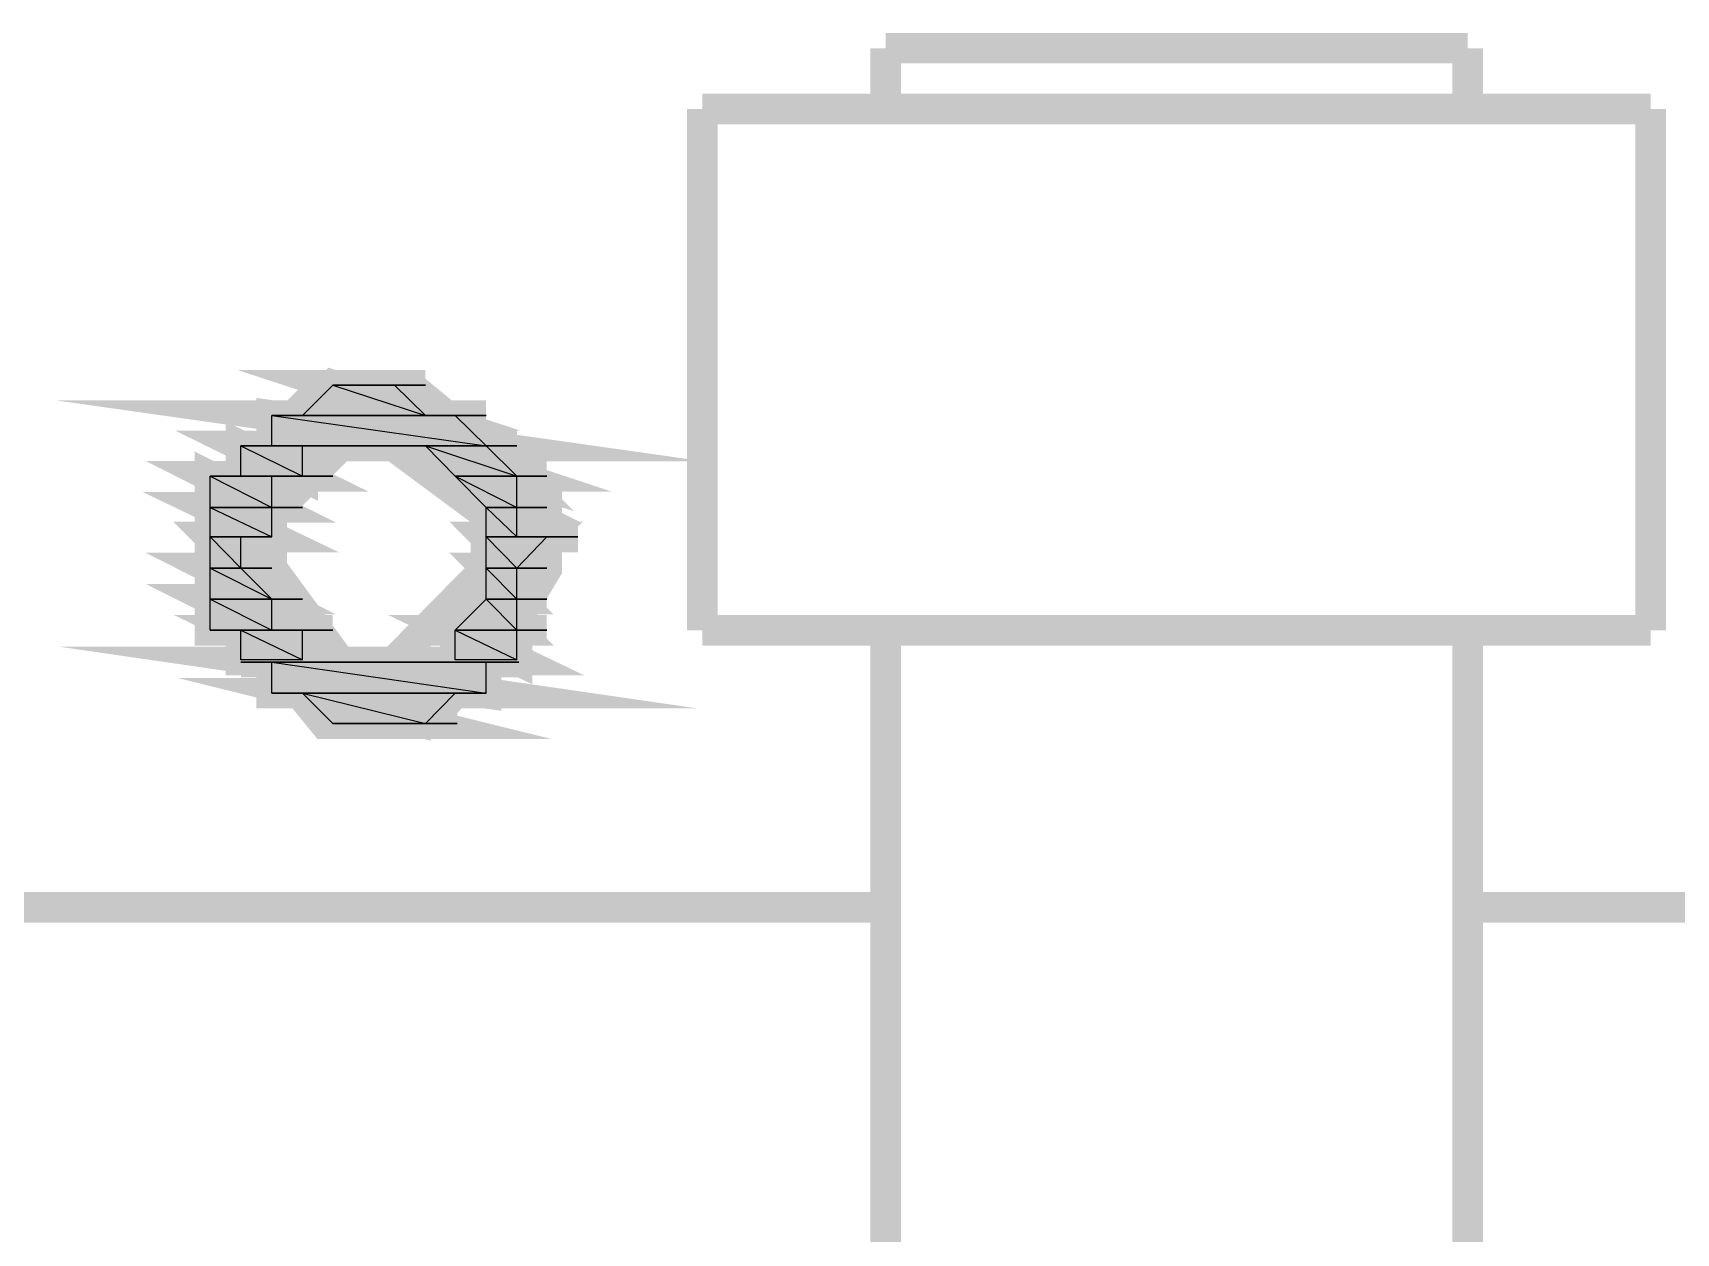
# Model space of a CAD drawing. Header units: metres. Extents: x -593 to 248, y 430 to 1024.
# Drawn here: x -10.368 to -8.096, y 673.762 to 675.422 of the extents above; entities that cross this region are included whole.
import ezdxf

# ---------------------------------------------------------------- set-up
doc = ezdxf.new("R2010")
doc.units = ezdxf.units.M
doc.header["$MEASUREMENT"] = 0
doc.layers.add('C00-00-00-BLACK', color=7, linetype='Continuous')

msp = doc.modelspace()

# ---------------------------------------------------------------- linework, layer by layer
at = {"layer": 'C00-00-00-BLACK', "const_width": 0.0423}
for points in [[(-8.3843, 675.4004), (-9.189, 675.4004)], [(-9.189, 675.4004), (-9.189, 675.3164)], [(-8.3843, 675.3164), (-8.3843, 675.4004)], [(-9.4426, 675.3164), (-8.131, 675.3164)], [(-9.4426, 674.5954), (-9.4426, 675.3164)], [(-9.189, 675.3164), (-8.3843, 675.3164)], [(-8.131, 675.3164), (-8.131, 674.5954)], [(-8.131, 674.5954), (-9.4426, 674.5954)], [(-9.189, 672.6454), (-9.189, 674.5954)], [(-8.3843, 674.5954), (-8.3843, 672.6454)], [(-10.5877, 674.2124), (-9.189, 674.2124)], [(-8.3843, 674.2124), (-7.154, 674.2124)]]:
    msp.add_lwpolyline(points, dxfattribs=at)
for points in [[(-9.6578, 674.7244), (-9.6578, 674.7774), (-9.8479, 674.9344), (-9.9111, 674.9344), (-9.9651, 674.9344), (-10.1235, 674.7774), (-10.1235, 674.7244), (-10.1235, 674.6604), (-9.9651, 674.4664), (-9.9111, 674.4664), (-9.8684, 674.4664), (-9.7375, 674.5474), (-9.6578, 674.6804), (-9.6578, 674.7244)], [(-9.6578, 674.7244), (-9.6578, 674.7774), (-9.8479, 674.9344), (-9.9111, 674.9344), (-9.9651, 674.9344), (-10.1235, 674.7774), (-10.1235, 674.7244), (-10.1235, 674.6604), (-9.9651, 674.4664), (-9.9111, 674.4664), (-9.8684, 674.4664), (-9.7375, 674.5474), (-9.6578, 674.6804), (-9.6578, 674.7244)], [(-9.8684, 674.9344), (-9.9538, 674.9344), (-9.8257, 674.8924), (-9.8684, 674.9344)], [(-9.9538, 674.9344), (-9.8257, 674.8924), (-9.9954, 674.8924), (-9.9538, 674.9344)], [(-9.9111, 674.9344), (-9.8684, 674.9344), (-9.9538, 674.9344), (-9.9111, 674.9344)], [(-9.9111, 674.9344), (-9.8684, 674.9344), (-9.8257, 674.9344), (-9.9111, 674.9344)], [(-9.8684, 674.9344), (-9.9111, 674.9344), (-9.8684, 674.9344)], [(-9.7844, 674.8924), (-10.0381, 674.8924), (-9.7417, 674.8504), (-9.7844, 674.8924)], [(-10.0381, 674.8924), (-9.7417, 674.8504), (-10.0381, 674.8504), (-10.0381, 674.8924)], [(-9.9954, 674.8924), (-9.7844, 674.8924), (-10.0381, 674.8924), (-9.9954, 674.8924)], [(-9.7844, 674.8924), (-9.7417, 674.8924), (-9.9979, 674.8924), (-9.7844, 674.8924)], [(-9.7844, 674.8924), (-9.9979, 674.8924), (-9.8257, 674.8924), (-9.7844, 674.8924)], [(-9.9954, 674.8924), (-9.8257, 674.8924), (-9.7816, 674.8924), (-9.9954, 674.8924)], [(-9.8257, 674.8924), (-9.7816, 674.8924), (-9.9954, 674.8924), (-9.8257, 674.8924)], [(-9.7844, 674.8924), (-9.9954, 674.8924), (-9.7844, 674.8924)], [(-9.8257, 674.8504), (-9.6991, 674.8084), (-9.7844, 674.8084), (-9.8257, 674.8504)], [(-10.0808, 674.8504), (-9.9954, 674.8084), (-10.0808, 674.8084), (-10.0808, 674.8504)], [(-9.7844, 674.8084), (-9.6991, 674.7654), (-9.7417, 674.7654), (-9.7844, 674.8084)], [(-9.9954, 674.8504), (-10.0808, 674.8504), (-9.9954, 674.8084), (-9.9954, 674.8504)], [(-10.0381, 674.8504), (-9.9538, 674.8504), (-10.0808, 674.8504), (-10.0381, 674.8504)], [(-9.9954, 674.8504), (-9.9538, 674.8504), (-10.0808, 674.8504), (-9.9954, 674.8504)], [(-9.9954, 674.8504), (-10.0808, 674.8504), (-9.9538, 674.8504), (-9.9954, 674.8504)], [(-9.7417, 674.7244), (-9.7417, 674.7554), (-9.8698, 674.8504), (-9.9111, 674.8504), (-9.9428, 674.8504), (-10.0381, 674.7554), (-10.0381, 674.7244), (-10.0381, 674.6814), (-9.9428, 674.5514), (-9.9111, 674.5514), (-9.8698, 674.5514), (-9.7417, 674.6814), (-9.7417, 674.7244)], [(-10.0381, 674.8504), (-9.7417, 674.8504), (-9.6991, 674.8504), (-10.0381, 674.8504)], [(-9.7417, 674.8504), (-9.6991, 674.8504), (-10.0381, 674.8504), (-9.7417, 674.8504)], [(-9.9538, 674.8504), (-9.9111, 674.8504), (-10.0381, 674.8504), (-9.9538, 674.8504)], [(-9.9538, 674.8504), (-10.0381, 674.8504), (-9.9111, 674.8504), (-9.9538, 674.8504)], [(-10.0381, 674.8504), (-9.9538, 674.8504), (-9.9111, 674.8504), (-10.0381, 674.8504)], [(-9.9538, 674.8504), (-9.9111, 674.8504), (-10.0381, 674.8504), (-9.9538, 674.8504)], [(-9.9538, 674.8504), (-10.0381, 674.8504), (-9.9538, 674.8504)], [(-9.7417, 674.7244), (-9.7417, 674.7554), (-9.8698, 674.8504), (-9.9111, 674.8504), (-9.9428, 674.8504), (-10.0381, 674.7554), (-10.0381, 674.7244), (-10.0381, 674.6814), (-9.9428, 674.5514), (-9.9111, 674.5514), (-9.8698, 674.5514), (-9.7417, 674.6814), (-9.7417, 674.7244)], [(-9.7417, 674.8504), (-9.8257, 674.8504), (-9.6991, 674.8084), (-9.7417, 674.8504)], [(-9.7417, 674.8504), (-9.9111, 674.8504), (-9.7417, 674.8504)], [(-9.9111, 674.8504), (-9.7417, 674.8504), (-9.8684, 674.8504), (-9.9111, 674.8504)], [(-9.7417, 674.8504), (-9.8684, 674.8504), (-9.7417, 674.8504)], [(-9.8684, 674.8504), (-9.7417, 674.8504), (-9.8257, 674.8504), (-9.8684, 674.8504)], [(-9.8257, 674.8504), (-9.7417, 674.8504), (-9.6991, 674.8504), (-9.8257, 674.8504)], [(-9.7417, 674.8504), (-9.6991, 674.8504), (-9.8257, 674.8504), (-9.7417, 674.8504)], [(-9.8257, 674.8504), (-9.7417, 674.8504), (-9.6991, 674.8504), (-9.8257, 674.8504)], [(-9.7417, 674.8504), (-9.6991, 674.8504), (-9.8257, 674.8504), (-9.7417, 674.8504)], [(-10.0381, 674.8084), (-10.1235, 674.8084), (-10.0381, 674.7654), (-10.0381, 674.8084)], [(-10.1235, 674.8084), (-10.0381, 674.7654), (-10.1235, 674.7654), (-10.1235, 674.8084)], [(-10.0808, 674.8084), (-10.0381, 674.8084), (-10.1235, 674.8084), (-10.0808, 674.8084)], [(-10.0808, 674.8084), (-9.9954, 674.8084), (-9.9538, 674.8084), (-10.0808, 674.8084)], [(-9.9954, 674.8084), (-9.9538, 674.8084), (-10.0808, 674.8084), (-9.9954, 674.8084)], [(-9.9954, 674.8084), (-10.0808, 674.8084), (-10.0381, 674.8084), (-9.9954, 674.8084)], [(-9.6991, 674.8084), (-9.7844, 674.8084), (-9.6991, 674.7654), (-9.6991, 674.8084)], [(-9.7844, 674.8084), (-9.6991, 674.8084), (-9.6578, 674.8084), (-9.7844, 674.8084)], [(-9.6991, 674.8084), (-9.6578, 674.8084), (-9.7844, 674.8084), (-9.6991, 674.8084)], [(-9.7844, 674.8084), (-9.6991, 674.8084), (-9.6578, 674.8084), (-9.7844, 674.8084)], [(-9.6991, 674.8084), (-9.6578, 674.8084), (-9.7844, 674.8084), (-9.6991, 674.8084)], [(-9.7417, 674.7654), (-9.6991, 674.7244), (-9.7417, 674.7244), (-9.7417, 674.7654)], [(-10.0381, 674.7654), (-10.1235, 674.7654), (-10.0381, 674.7244), (-10.0381, 674.7654)], [(-10.1235, 674.7654), (-10.0381, 674.7244), (-10.1235, 674.7244), (-10.1235, 674.7654)], [(-10.1235, 674.7654), (-10.0381, 674.7654), (-9.9954, 674.7654), (-10.1235, 674.7654)], [(-10.0381, 674.7654), (-9.9954, 674.7654), (-10.1235, 674.7654), (-10.0381, 674.7654)], [(-9.6991, 674.7654), (-9.7417, 674.7654), (-9.6991, 674.7244), (-9.6991, 674.7654)], [(-9.7417, 674.7654), (-9.6991, 674.7654), (-9.6578, 674.7654), (-9.7417, 674.7654)], [(-9.6991, 674.7654), (-9.6578, 674.7654), (-9.7417, 674.7654), (-9.6991, 674.7654)], [(-10.1235, 674.7244), (-10.0808, 674.6814), (-10.1235, 674.6814), (-10.1235, 674.7244)], [(-9.7417, 674.7244), (-9.6991, 674.6814), (-9.7417, 674.6814), (-9.7417, 674.7244)], [(-10.0808, 674.7244), (-10.1235, 674.7244), (-10.0808, 674.6814), (-10.0808, 674.7244)], [(-10.0808, 674.7244), (-10.0381, 674.7244), (-10.1235, 674.7244), (-10.0808, 674.7244)], [(-10.0808, 674.7244), (-10.1235, 674.7244), (-10.0381, 674.7244), (-10.0808, 674.7244)], [(-9.6578, 674.7244), (-9.7417, 674.7244), (-9.6991, 674.6814), (-9.6578, 674.7244)], [(-9.6578, 674.7244), (-9.6148, 674.7244), (-9.7417, 674.7244), (-9.6578, 674.7244)], [(-9.6578, 674.7244), (-9.7417, 674.7244), (-9.6991, 674.7244), (-9.6578, 674.7244)], [(-9.7417, 674.7244), (-9.6578, 674.7244), (-9.6148, 674.7244), (-9.7417, 674.7244)], [(-9.6578, 674.7244), (-9.6148, 674.7244), (-9.7417, 674.7244), (-9.6578, 674.7244)], [(-10.0808, 674.6814), (-10.1235, 674.6814), (-10.0381, 674.6384), (-10.0808, 674.6814)], [(-10.1235, 674.6814), (-10.0381, 674.6384), (-10.1235, 674.6384), (-10.1235, 674.6814)], [(-9.7417, 674.6814), (-9.6991, 674.6384), (-9.7417, 674.6384), (-9.7417, 674.6814)], [(-10.1235, 674.6814), (-10.0808, 674.6814), (-10.0381, 674.6814), (-10.1235, 674.6814)], [(-10.0808, 674.6814), (-10.0381, 674.6814), (-10.1235, 674.6814), (-10.0808, 674.6814)], [(-10.1235, 674.6814), (-10.0808, 674.6814), (-10.0381, 674.6814), (-10.1235, 674.6814)], [(-10.0808, 674.6814), (-10.0381, 674.6814), (-10.1235, 674.6814), (-10.0808, 674.6814)], [(-9.6991, 674.6814), (-9.7417, 674.6814), (-9.6991, 674.6384), (-9.6991, 674.6814)], [(-9.7417, 674.6814), (-9.6991, 674.6814), (-9.6578, 674.6814), (-9.7417, 674.6814)], [(-9.6991, 674.6814), (-9.6578, 674.6814), (-9.7417, 674.6814), (-9.6991, 674.6814)], [(-10.1235, 674.6384), (-10.0381, 674.5954), (-10.1235, 674.5954), (-10.1235, 674.6384)], [(-9.7417, 674.6384), (-9.6991, 674.5954), (-9.7844, 674.5954), (-9.7417, 674.6384)], [(-10.0381, 674.6384), (-10.1235, 674.6384), (-10.0381, 674.5954), (-10.0381, 674.6384)], [(-10.1235, 674.6384), (-10.0381, 674.6384), (-9.9954, 674.6384), (-10.1235, 674.6384)], [(-10.0381, 674.6384), (-9.9954, 674.6384), (-10.1235, 674.6384), (-10.0381, 674.6384)], [(-10.1235, 674.6384), (-10.0381, 674.6384), (-9.9954, 674.6384), (-10.1235, 674.6384)], [(-10.0381, 674.6384), (-9.9954, 674.6384), (-10.1235, 674.6384), (-10.0381, 674.6384)], [(-9.6991, 674.6384), (-9.7417, 674.6384), (-9.6991, 674.5954), (-9.6991, 674.6384)], [(-9.7417, 674.6384), (-9.6991, 674.6384), (-9.6578, 674.6384), (-9.7417, 674.6384)], [(-9.6991, 674.6384), (-9.6578, 674.6384), (-9.7417, 674.6384), (-9.6991, 674.6384)], [(-9.7417, 674.6384), (-9.6991, 674.6384), (-9.6578, 674.6384), (-9.7417, 674.6384)], [(-9.6991, 674.6384), (-9.6578, 674.6384), (-9.7417, 674.6384), (-9.6991, 674.6384)], [(-10.0808, 674.5954), (-9.9954, 674.5544), (-10.0808, 674.5544), (-10.0808, 674.5954)], [(-9.7844, 674.5954), (-9.6991, 674.5544), (-9.7844, 674.5544), (-9.7844, 674.5954)], [(-9.9954, 674.5954), (-10.0808, 674.5954), (-9.9954, 674.5544), (-9.9954, 674.5954)], [(-10.0381, 674.5954), (-10.1235, 674.5954), (-10.0381, 674.5954)], [(-10.1235, 674.5954), (-10.0381, 674.5954), (-10.0808, 674.5954), (-10.1235, 674.5954)], [(-9.9954, 674.5954), (-9.9538, 674.5954), (-10.0808, 674.5954), (-9.9954, 674.5954)], [(-9.9954, 674.5954), (-10.0808, 674.5954), (-10.0381, 674.5954), (-9.9954, 674.5954)], [(-9.6991, 674.5954), (-9.7844, 674.5954), (-9.6991, 674.5544), (-9.6991, 674.5954)], [(-9.7844, 674.5954), (-9.6991, 674.5954), (-9.6578, 674.5954), (-9.7844, 674.5954)], [(-9.6991, 674.5954), (-9.6578, 674.5954), (-9.7844, 674.5954), (-9.6991, 674.5954)], [(-9.7417, 674.5514), (-10.0381, 674.5514), (-9.7417, 674.5084), (-9.7417, 674.5514)], [(-9.9538, 674.5514), (-9.9111, 674.5514), (-10.0808, 674.5514), (-9.9538, 674.5514)], [(-9.9538, 674.5514), (-10.0808, 674.5514), (-9.9954, 674.5514), (-9.9538, 674.5514)], [(-10.0808, 674.5514), (-9.9513, 674.5514), (-9.9083, 674.5514), (-10.0808, 674.5514)], [(-9.9513, 674.5514), (-9.9083, 674.5514), (-10.0808, 674.5514), (-9.9513, 674.5514)], [(-9.9538, 674.5514), (-10.0808, 674.5514), (-9.9538, 674.5514)], [(-10.0808, 674.5514), (-9.9538, 674.5514), (-10.0381, 674.5514), (-10.0808, 674.5514)], [(-10.0381, 674.5514), (-9.7417, 674.5084), (-10.0381, 674.5084), (-10.0381, 674.5514)], [(-9.9111, 674.5514), (-9.8684, 674.5514), (-10.0381, 674.5514), (-9.9111, 674.5514)], [(-9.9111, 674.5514), (-10.0381, 674.5514), (-9.9538, 674.5514), (-9.9111, 674.5514)], [(-10.0381, 674.5514), (-9.9083, 674.5514), (-9.8656, 674.5514), (-10.0381, 674.5514)], [(-9.9083, 674.5514), (-9.8656, 674.5514), (-10.0381, 674.5514), (-9.9083, 674.5514)], [(-9.8684, 674.5514), (-9.7417, 674.5514), (-9.9111, 674.5514), (-9.8684, 674.5514)], [(-9.8257, 674.5514), (-9.7417, 674.5514), (-9.8684, 674.5514), (-9.8257, 674.5514)], [(-9.8684, 674.5514), (-9.7389, 674.5514), (-9.6962, 674.5514), (-9.8684, 674.5514)], [(-9.7389, 674.5514), (-9.6962, 674.5514), (-9.8684, 674.5514), (-9.7389, 674.5514)], [(-9.7417, 674.5514), (-9.8684, 674.5514), (-9.7417, 674.5514)], [(-9.7844, 674.5514), (-9.7417, 674.5514), (-9.8257, 674.5514), (-9.7844, 674.5514)], [(-9.8257, 674.5514), (-9.7417, 674.5514), (-9.6991, 674.5514), (-9.8257, 674.5514)], [(-9.7417, 674.5514), (-9.6991, 674.5514), (-9.8257, 674.5514), (-9.7417, 674.5514)], [(-9.7417, 674.5514), (-9.8257, 674.5514), (-9.7417, 674.5514)], [(-9.6991, 674.5514), (-9.7844, 674.5514), (-9.7417, 674.5514), (-9.6991, 674.5514)], [(-9.9954, 674.5084), (-9.8257, 674.4664), (-9.9538, 674.4664), (-9.9954, 674.5084)], [(-9.7844, 674.5084), (-9.9954, 674.5084), (-9.8257, 674.4664), (-9.7844, 674.5084)], [(-9.7844, 674.5084), (-9.7417, 674.5084), (-10.0381, 674.5084), (-9.7844, 674.5084)], [(-9.7844, 674.5084), (-10.0381, 674.5084), (-9.7417, 674.5084), (-9.7844, 674.5084)], [(-9.7844, 674.5084), (-10.0381, 674.5084), (-9.7844, 674.5084)], [(-10.0381, 674.5084), (-9.7844, 674.5084), (-9.9954, 674.5084), (-10.0381, 674.5084)], [(-9.9954, 674.5084), (-9.7844, 674.5084), (-9.7417, 674.5084), (-9.9954, 674.5084)], [(-9.7844, 674.5084), (-9.7417, 674.5084), (-9.9954, 674.5084), (-9.7844, 674.5084)], [(-9.9538, 674.4664), (-9.8243, 674.4664), (-9.7816, 674.4664), (-9.9538, 674.4664)], [(-9.8243, 674.4664), (-9.7816, 674.4664), (-9.9538, 674.4664), (-9.8243, 674.4664)], [(-9.8257, 674.4664), (-9.9538, 674.4664), (-9.8684, 674.4664), (-9.8257, 674.4664)], [(-9.9538, 674.4664), (-9.8684, 674.4664), (-9.9111, 674.4664), (-9.9538, 674.4664)], [(-9.9111, 674.4664), (-9.8684, 674.4664), (-9.8257, 674.4664), (-9.9111, 674.4664)]]:
    msp.add_lwpolyline(points, close=True, dxfattribs=at)
at = {"layer": 'C00-00-00-BLACK'}
for points in [[(-9.9538, 674.9344), (-9.8257, 674.8924), (-9.9954, 674.8924), (-9.9538, 674.9344)], [(-9.9111, 674.9344), (-9.8684, 674.9344), (-9.9538, 674.9344), (-9.9111, 674.9344)], [(-9.8684, 674.9344), (-9.9538, 674.9344), (-9.8257, 674.8924), (-9.8684, 674.9344)], [(-9.9111, 674.9344), (-9.8684, 674.9344), (-9.8257, 674.9344), (-9.9111, 674.9344)], [(-9.8684, 674.9344), (-9.9111, 674.9344), (-9.8684, 674.9344)], [(-9.9954, 674.8924), (-9.7844, 674.8924), (-10.0381, 674.8924), (-9.9954, 674.8924)], [(-9.7844, 674.8924), (-10.0381, 674.8924), (-9.7417, 674.8504), (-9.7844, 674.8924)], [(-10.0381, 674.8924), (-9.7417, 674.8504), (-10.0381, 674.8504), (-10.0381, 674.8924)], [(-9.7844, 674.8924), (-9.7417, 674.8924), (-9.9979, 674.8924), (-9.7844, 674.8924)], [(-9.7844, 674.8924), (-9.9979, 674.8924), (-9.8257, 674.8924), (-9.7844, 674.8924)], [(-9.9954, 674.8924), (-9.8257, 674.8924), (-9.7816, 674.8924), (-9.9954, 674.8924)], [(-9.8257, 674.8924), (-9.7816, 674.8924), (-9.9954, 674.8924), (-9.8257, 674.8924)], [(-9.7844, 674.8924), (-9.9954, 674.8924), (-9.7844, 674.8924)], [(-10.0381, 674.8504), (-9.9538, 674.8504), (-10.0808, 674.8504), (-10.0381, 674.8504)], [(-9.9954, 674.8504), (-9.9538, 674.8504), (-10.0808, 674.8504), (-9.9954, 674.8504)], [(-9.9954, 674.8504), (-10.0808, 674.8504), (-9.9538, 674.8504), (-9.9954, 674.8504)], [(-9.9954, 674.8504), (-10.0808, 674.8504), (-9.9954, 674.8084), (-9.9954, 674.8504)], [(-10.0808, 674.8504), (-9.9954, 674.8084), (-10.0808, 674.8084), (-10.0808, 674.8504)], [(-10.0381, 674.8504), (-9.7417, 674.8504), (-9.6991, 674.8504), (-10.0381, 674.8504)], [(-9.7417, 674.8504), (-9.6991, 674.8504), (-10.0381, 674.8504), (-9.7417, 674.8504)], [(-9.9538, 674.8504), (-9.9111, 674.8504), (-10.0381, 674.8504), (-9.9538, 674.8504)], [(-9.9538, 674.8504), (-10.0381, 674.8504), (-9.9111, 674.8504), (-9.9538, 674.8504)], [(-10.0381, 674.8504), (-9.9538, 674.8504), (-9.9111, 674.8504), (-10.0381, 674.8504)], [(-9.9538, 674.8504), (-9.9111, 674.8504), (-10.0381, 674.8504), (-9.9538, 674.8504)], [(-9.9538, 674.8504), (-10.0381, 674.8504), (-9.9538, 674.8504)], [(-9.7417, 674.8504), (-9.9111, 674.8504), (-9.7417, 674.8504)], [(-9.9111, 674.8504), (-9.7417, 674.8504), (-9.8684, 674.8504), (-9.9111, 674.8504)], [(-9.7417, 674.8504), (-9.8684, 674.8504), (-9.7417, 674.8504)], [(-9.8684, 674.8504), (-9.7417, 674.8504), (-9.8257, 674.8504), (-9.8684, 674.8504)], [(-9.8257, 674.8504), (-9.7417, 674.8504), (-9.6991, 674.8504), (-9.8257, 674.8504)], [(-9.7417, 674.8504), (-9.6991, 674.8504), (-9.8257, 674.8504), (-9.7417, 674.8504)], [(-9.8257, 674.8504), (-9.7417, 674.8504), (-9.6991, 674.8504), (-9.8257, 674.8504)], [(-9.7417, 674.8504), (-9.6991, 674.8504), (-9.8257, 674.8504), (-9.7417, 674.8504)], [(-9.7417, 674.8504), (-9.8257, 674.8504), (-9.6991, 674.8084), (-9.7417, 674.8504)], [(-9.8257, 674.8504), (-9.6991, 674.8084), (-9.7844, 674.8084), (-9.8257, 674.8504)], [(-10.0808, 674.8084), (-10.0381, 674.8084), (-10.1235, 674.8084), (-10.0808, 674.8084)], [(-10.0381, 674.8084), (-10.1235, 674.8084), (-10.0381, 674.7654), (-10.0381, 674.8084)], [(-10.1235, 674.8084), (-10.0381, 674.7654), (-10.1235, 674.7654), (-10.1235, 674.8084)], [(-10.0808, 674.8084), (-9.9954, 674.8084), (-9.9538, 674.8084), (-10.0808, 674.8084)], [(-9.9954, 674.8084), (-9.9538, 674.8084), (-10.0808, 674.8084), (-9.9954, 674.8084)], [(-9.9954, 674.8084), (-10.0808, 674.8084), (-10.0381, 674.8084), (-9.9954, 674.8084)], [(-9.7844, 674.8084), (-9.6991, 674.8084), (-9.6578, 674.8084), (-9.7844, 674.8084)], [(-9.6991, 674.8084), (-9.6578, 674.8084), (-9.7844, 674.8084), (-9.6991, 674.8084)], [(-9.7844, 674.8084), (-9.6991, 674.8084), (-9.6578, 674.8084), (-9.7844, 674.8084)], [(-9.6991, 674.8084), (-9.6578, 674.8084), (-9.7844, 674.8084), (-9.6991, 674.8084)], [(-9.6991, 674.8084), (-9.7844, 674.8084), (-9.6991, 674.7654), (-9.6991, 674.8084)], [(-9.7844, 674.8084), (-9.6991, 674.7654), (-9.7417, 674.7654), (-9.7844, 674.8084)], [(-10.1235, 674.7654), (-10.0381, 674.7654), (-9.9954, 674.7654), (-10.1235, 674.7654)], [(-10.0381, 674.7654), (-9.9954, 674.7654), (-10.1235, 674.7654), (-10.0381, 674.7654)], [(-10.0381, 674.7654), (-10.1235, 674.7654), (-10.0381, 674.7244), (-10.0381, 674.7654)], [(-10.1235, 674.7654), (-10.0381, 674.7244), (-10.1235, 674.7244), (-10.1235, 674.7654)], [(-9.7417, 674.7654), (-9.6991, 674.7654), (-9.6578, 674.7654), (-9.7417, 674.7654)], [(-9.6991, 674.7654), (-9.6578, 674.7654), (-9.7417, 674.7654), (-9.6991, 674.7654)], [(-9.6991, 674.7654), (-9.7417, 674.7654), (-9.6991, 674.7244), (-9.6991, 674.7654)], [(-9.7417, 674.7654), (-9.6991, 674.7244), (-9.7417, 674.7244), (-9.7417, 674.7654)], [(-10.0808, 674.7244), (-10.0381, 674.7244), (-10.1235, 674.7244), (-10.0808, 674.7244)], [(-10.0808, 674.7244), (-10.1235, 674.7244), (-10.0381, 674.7244), (-10.0808, 674.7244)], [(-10.0808, 674.7244), (-10.1235, 674.7244), (-10.0808, 674.6814), (-10.0808, 674.7244)], [(-10.1235, 674.7244), (-10.0808, 674.6814), (-10.1235, 674.6814), (-10.1235, 674.7244)], [(-9.6578, 674.7244), (-9.6148, 674.7244), (-9.7417, 674.7244), (-9.6578, 674.7244)], [(-9.6578, 674.7244), (-9.7417, 674.7244), (-9.6991, 674.7244), (-9.6578, 674.7244)], [(-9.7417, 674.7244), (-9.6578, 674.7244), (-9.6148, 674.7244), (-9.7417, 674.7244)], [(-9.6578, 674.7244), (-9.6148, 674.7244), (-9.7417, 674.7244), (-9.6578, 674.7244)], [(-9.6578, 674.7244), (-9.7417, 674.7244), (-9.6991, 674.6814), (-9.6578, 674.7244)], [(-9.7417, 674.7244), (-9.6991, 674.6814), (-9.7417, 674.6814), (-9.7417, 674.7244)], [(-10.1235, 674.6814), (-10.0808, 674.6814), (-10.0381, 674.6814), (-10.1235, 674.6814)], [(-10.0808, 674.6814), (-10.0381, 674.6814), (-10.1235, 674.6814), (-10.0808, 674.6814)], [(-10.1235, 674.6814), (-10.0808, 674.6814), (-10.0381, 674.6814), (-10.1235, 674.6814)], [(-10.0808, 674.6814), (-10.0381, 674.6814), (-10.1235, 674.6814), (-10.0808, 674.6814)], [(-10.0808, 674.6814), (-10.1235, 674.6814), (-10.0381, 674.6384), (-10.0808, 674.6814)], [(-10.1235, 674.6814), (-10.0381, 674.6384), (-10.1235, 674.6384), (-10.1235, 674.6814)], [(-9.7417, 674.6814), (-9.6991, 674.6814), (-9.6578, 674.6814), (-9.7417, 674.6814)], [(-9.6991, 674.6814), (-9.6578, 674.6814), (-9.7417, 674.6814), (-9.6991, 674.6814)], [(-9.6991, 674.6814), (-9.7417, 674.6814), (-9.6991, 674.6384), (-9.6991, 674.6814)], [(-9.7417, 674.6814), (-9.6991, 674.6384), (-9.7417, 674.6384), (-9.7417, 674.6814)], [(-10.1235, 674.6384), (-10.0381, 674.6384), (-9.9954, 674.6384), (-10.1235, 674.6384)], [(-10.0381, 674.6384), (-9.9954, 674.6384), (-10.1235, 674.6384), (-10.0381, 674.6384)], [(-10.1235, 674.6384), (-10.0381, 674.6384), (-9.9954, 674.6384), (-10.1235, 674.6384)], [(-10.0381, 674.6384), (-9.9954, 674.6384), (-10.1235, 674.6384), (-10.0381, 674.6384)], [(-10.0381, 674.6384), (-10.1235, 674.6384), (-10.0381, 674.5954), (-10.0381, 674.6384)], [(-10.1235, 674.6384), (-10.0381, 674.5954), (-10.1235, 674.5954), (-10.1235, 674.6384)], [(-9.7417, 674.6384), (-9.6991, 674.5954), (-9.7844, 674.5954), (-9.7417, 674.6384)], [(-9.7417, 674.6384), (-9.6991, 674.6384), (-9.6578, 674.6384), (-9.7417, 674.6384)], [(-9.6991, 674.6384), (-9.6578, 674.6384), (-9.7417, 674.6384), (-9.6991, 674.6384)], [(-9.7417, 674.6384), (-9.6991, 674.6384), (-9.6578, 674.6384), (-9.7417, 674.6384)], [(-9.6991, 674.6384), (-9.6578, 674.6384), (-9.7417, 674.6384), (-9.6991, 674.6384)], [(-9.6991, 674.6384), (-9.7417, 674.6384), (-9.6991, 674.5954), (-9.6991, 674.6384)], [(-10.0381, 674.5954), (-10.1235, 674.5954), (-10.0381, 674.5954)], [(-10.1235, 674.5954), (-10.0381, 674.5954), (-10.0808, 674.5954), (-10.1235, 674.5954)], [(-9.9954, 674.5954), (-9.9538, 674.5954), (-10.0808, 674.5954), (-9.9954, 674.5954)], [(-9.9954, 674.5954), (-10.0808, 674.5954), (-10.0381, 674.5954), (-9.9954, 674.5954)], [(-9.9954, 674.5954), (-10.0808, 674.5954), (-9.9954, 674.5544), (-9.9954, 674.5954)], [(-10.0808, 674.5954), (-9.9954, 674.5544), (-10.0808, 674.5544), (-10.0808, 674.5954)], [(-9.7844, 674.5954), (-9.6991, 674.5954), (-9.6578, 674.5954), (-9.7844, 674.5954)], [(-9.6991, 674.5954), (-9.6578, 674.5954), (-9.7844, 674.5954), (-9.6991, 674.5954)], [(-9.6991, 674.5954), (-9.7844, 674.5954), (-9.6991, 674.5544), (-9.6991, 674.5954)], [(-9.7844, 674.5954), (-9.6991, 674.5544), (-9.7844, 674.5544), (-9.7844, 674.5954)], [(-9.9538, 674.5514), (-9.9111, 674.5514), (-10.0808, 674.5514), (-9.9538, 674.5514)], [(-9.9538, 674.5514), (-10.0808, 674.5514), (-9.9954, 674.5514), (-9.9538, 674.5514)], [(-10.0808, 674.5514), (-9.9513, 674.5514), (-9.9083, 674.5514), (-10.0808, 674.5514)], [(-9.9513, 674.5514), (-9.9083, 674.5514), (-10.0808, 674.5514), (-9.9513, 674.5514)], [(-9.9538, 674.5514), (-10.0808, 674.5514), (-9.9538, 674.5514)], [(-10.0808, 674.5514), (-9.9538, 674.5514), (-10.0381, 674.5514), (-10.0808, 674.5514)], [(-9.9111, 674.5514), (-9.8684, 674.5514), (-10.0381, 674.5514), (-9.9111, 674.5514)], [(-9.9111, 674.5514), (-10.0381, 674.5514), (-9.9538, 674.5514), (-9.9111, 674.5514)], [(-10.0381, 674.5514), (-9.9083, 674.5514), (-9.8656, 674.5514), (-10.0381, 674.5514)], [(-9.9083, 674.5514), (-9.8656, 674.5514), (-10.0381, 674.5514), (-9.9083, 674.5514)], [(-9.7417, 674.5514), (-10.0381, 674.5514), (-9.7417, 674.5084), (-9.7417, 674.5514)], [(-10.0381, 674.5514), (-9.7417, 674.5084), (-10.0381, 674.5084), (-10.0381, 674.5514)], [(-9.8684, 674.5514), (-9.7417, 674.5514), (-9.9111, 674.5514), (-9.8684, 674.5514)], [(-9.8257, 674.5514), (-9.7417, 674.5514), (-9.8684, 674.5514), (-9.8257, 674.5514)], [(-9.8684, 674.5514), (-9.7389, 674.5514), (-9.6962, 674.5514), (-9.8684, 674.5514)], [(-9.7389, 674.5514), (-9.6962, 674.5514), (-9.8684, 674.5514), (-9.7389, 674.5514)], [(-9.7417, 674.5514), (-9.8684, 674.5514), (-9.7417, 674.5514)], [(-9.7844, 674.5514), (-9.7417, 674.5514), (-9.8257, 674.5514), (-9.7844, 674.5514)], [(-9.8257, 674.5514), (-9.7417, 674.5514), (-9.6991, 674.5514), (-9.8257, 674.5514)], [(-9.7417, 674.5514), (-9.6991, 674.5514), (-9.8257, 674.5514), (-9.7417, 674.5514)], [(-9.7417, 674.5514), (-9.8257, 674.5514), (-9.7417, 674.5514)], [(-9.6991, 674.5514), (-9.7844, 674.5514), (-9.7417, 674.5514), (-9.6991, 674.5514)], [(-9.7844, 674.5084), (-9.7417, 674.5084), (-10.0381, 674.5084), (-9.7844, 674.5084)], [(-9.7844, 674.5084), (-10.0381, 674.5084), (-9.7417, 674.5084), (-9.7844, 674.5084)], [(-9.7844, 674.5084), (-10.0381, 674.5084), (-9.7844, 674.5084)], [(-10.0381, 674.5084), (-9.7844, 674.5084), (-9.9954, 674.5084), (-10.0381, 674.5084)], [(-9.9954, 674.5084), (-9.7844, 674.5084), (-9.7417, 674.5084), (-9.9954, 674.5084)], [(-9.7844, 674.5084), (-9.7417, 674.5084), (-9.9954, 674.5084), (-9.7844, 674.5084)], [(-9.7844, 674.5084), (-9.9954, 674.5084), (-9.8257, 674.4664), (-9.7844, 674.5084)], [(-9.9954, 674.5084), (-9.8257, 674.4664), (-9.9538, 674.4664), (-9.9954, 674.5084)], [(-9.9538, 674.4664), (-9.8243, 674.4664), (-9.7816, 674.4664), (-9.9538, 674.4664)], [(-9.8243, 674.4664), (-9.7816, 674.4664), (-9.9538, 674.4664), (-9.8243, 674.4664)], [(-9.8257, 674.4664), (-9.9538, 674.4664), (-9.8684, 674.4664), (-9.8257, 674.4664)], [(-9.9538, 674.4664), (-9.8684, 674.4664), (-9.9111, 674.4664), (-9.9538, 674.4664)], [(-9.9111, 674.4664), (-9.8684, 674.4664), (-9.8257, 674.4664), (-9.9111, 674.4664)]]:
    msp.add_lwpolyline(points, close=True, dxfattribs=at)

doc.saveas('drawing.dxf')
